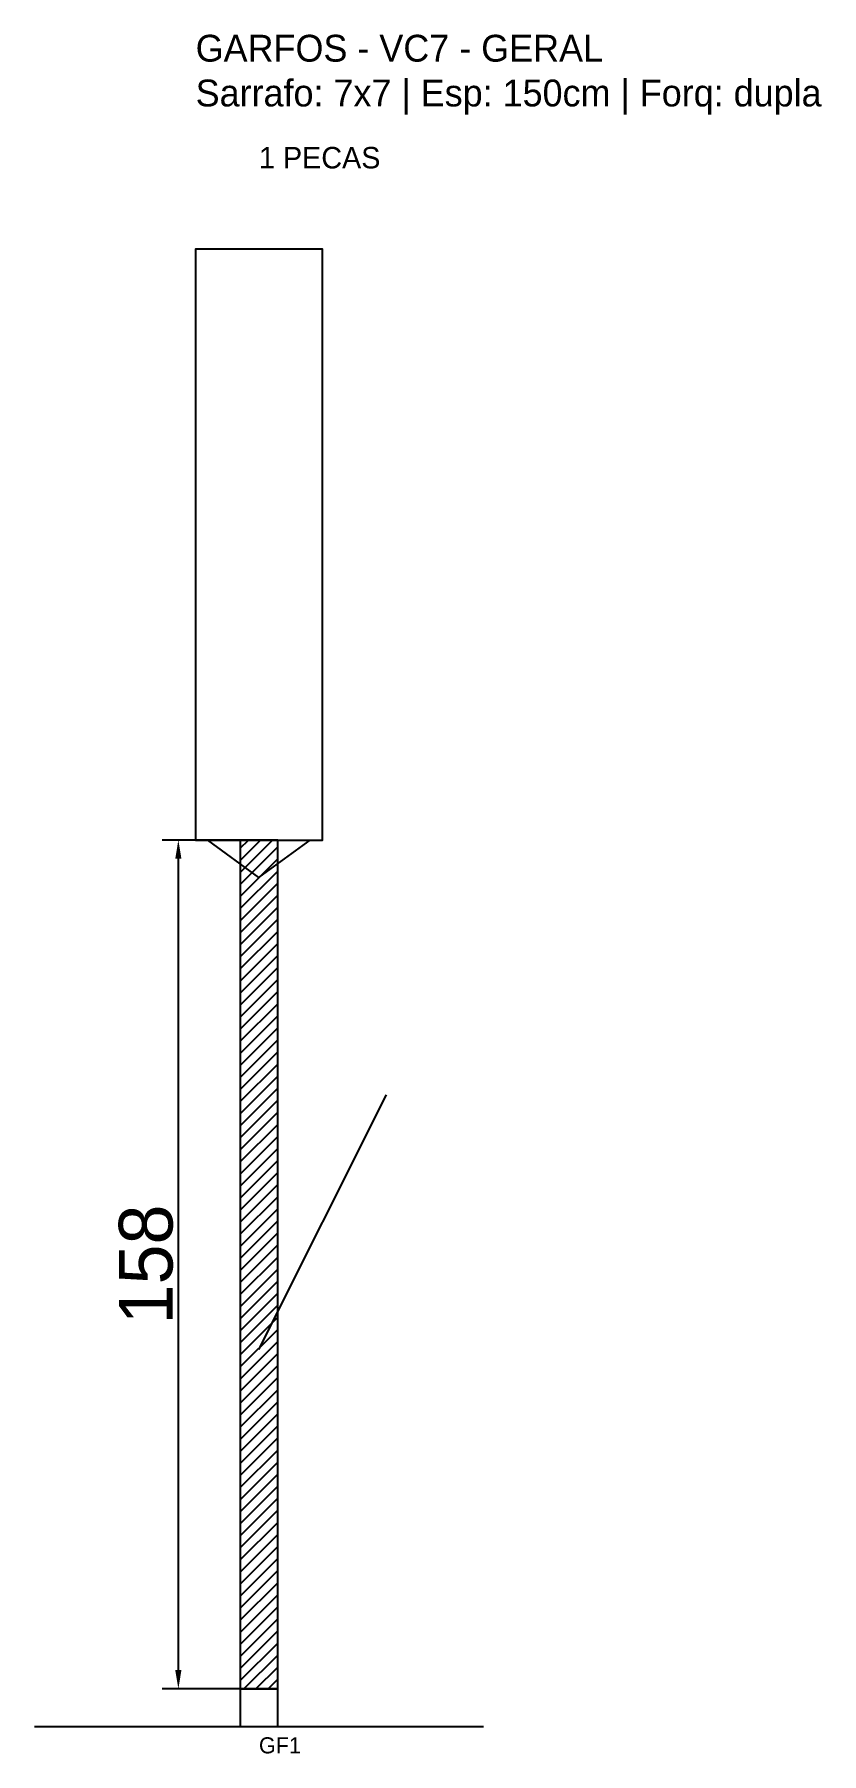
# Model space of a CAD drawing. Header units: metres. Extents: x -30 to 116, y -12 to 308.
import ezdxf

# ---------------------------------------------------------------- set-up
doc = ezdxf.new("R2010")
doc.units = ezdxf.units.M
for name, color, linetype in [('BARRA_ANCORAGEM', 1, 'Continuous'), ('COTA', 241, 'Continuous'), ('GARFOS OK', 3, 'Continuous'), ('NOME DA VIGA', 6, 'Continuous'), ('SARR_7x7', 40, 'Continuous'), ('VIGAS', 3, 'Continuous')]:
    doc.layers.add(name, color=color, linetype=linetype)
doc.dimstyles.new('EZ DXF', dxfattribs={"dimtxt": 10, "dimasz": 3.5, "dimexe": 3, "dimexo": 1.5, "dimgap": 1, "dimtad": 1, "dimdec": 1, "dimdsep": 46, "dimcen": 2.5, "dimazin": 3, "dimtfac": 1, "dimtmove": 0, "dimatfit": 3})

msp = doc.modelspace()

# ---------------------------------------------------------------- hatches: boundary and pattern name
at = {"layer": 'COTA'}
h = msp.add_hatch(dxfattribs=at)
h.set_pattern_fill('ANSI31', scale=0.5)
h.paths.add_polyline_path([(8.28, 0), (15.28, 0), (15.28, 158), (8.28, 158)])

# ---------------------------------------------------------------- linework, layer by layer
at = {"layer": 'BARRA_ANCORAGEM'}
msp.add_line((11.78, 63.2), (35.48, 110.6), dxfattribs=at)
at = {"layer": 'GARFOS OK'}
for p, q in [((11.78, 151), (2.28, 158)), ((2.28, 158), (21.28, 158)), ((11.78, 151), (21.28, 158))]:
    msp.add_line(p, q, dxfattribs=at)
at = {"layer": 'GARFOS OK', "linetype": 'CONTINUOUS'}
msp.add_line((-30, -7), (53.57, -7), dxfattribs=at)
at = {"layer": 'GARFOS OK'}
msp.add_lwpolyline([(8.28, 0), (15.28, 0), (15.28, 158), (8.28, 158), (8.28, 0)], dxfattribs=at)
at = {"layer": 'SARR_7x7'}
msp.add_lwpolyline([(8.28, -7), (15.28, -7), (15.28, 0), (8.28, 0), (8.28, -7)], dxfattribs=at)
at = {"layer": 'VIGAS'}
msp.add_lwpolyline([(0, 158), (23.57, 158), (23.57, 268), (0, 268), (0, 158)], dxfattribs=at)

# ---------------------------------------------------------------- texts
at = {"layer": 'NOME DA VIGA'}
for s, height, p in [('1 PECAS', 4, (11.78, 283)), ('GF1', 3, (11.78, -12))]:
    msp.add_text(s, height=height, dxfattribs=at).set_placement(p)
at = {"layer": 'NOME DA VIGA', "insert": (0, 293), "char_height": 5, "attachment_point": 7}
msp.add_mtext('GARFOS - VC7 - GERAL\\PSarrafo: 7x7 | Esp: 150cm | Forq: dupla', dxfattribs=at)

# ---------------------------------------------------------------- dimensions: what is measured, and where the dimension line sits
at = {"layer": 'COTA'}
msp.add_linear_dim(base=(-3.22, 0), p1=(11.78, 0), p2=(11.78, 158), angle=90, dimstyle='EZ DXF', dxfattribs=at).render()

doc.saveas('drawing.dxf')
